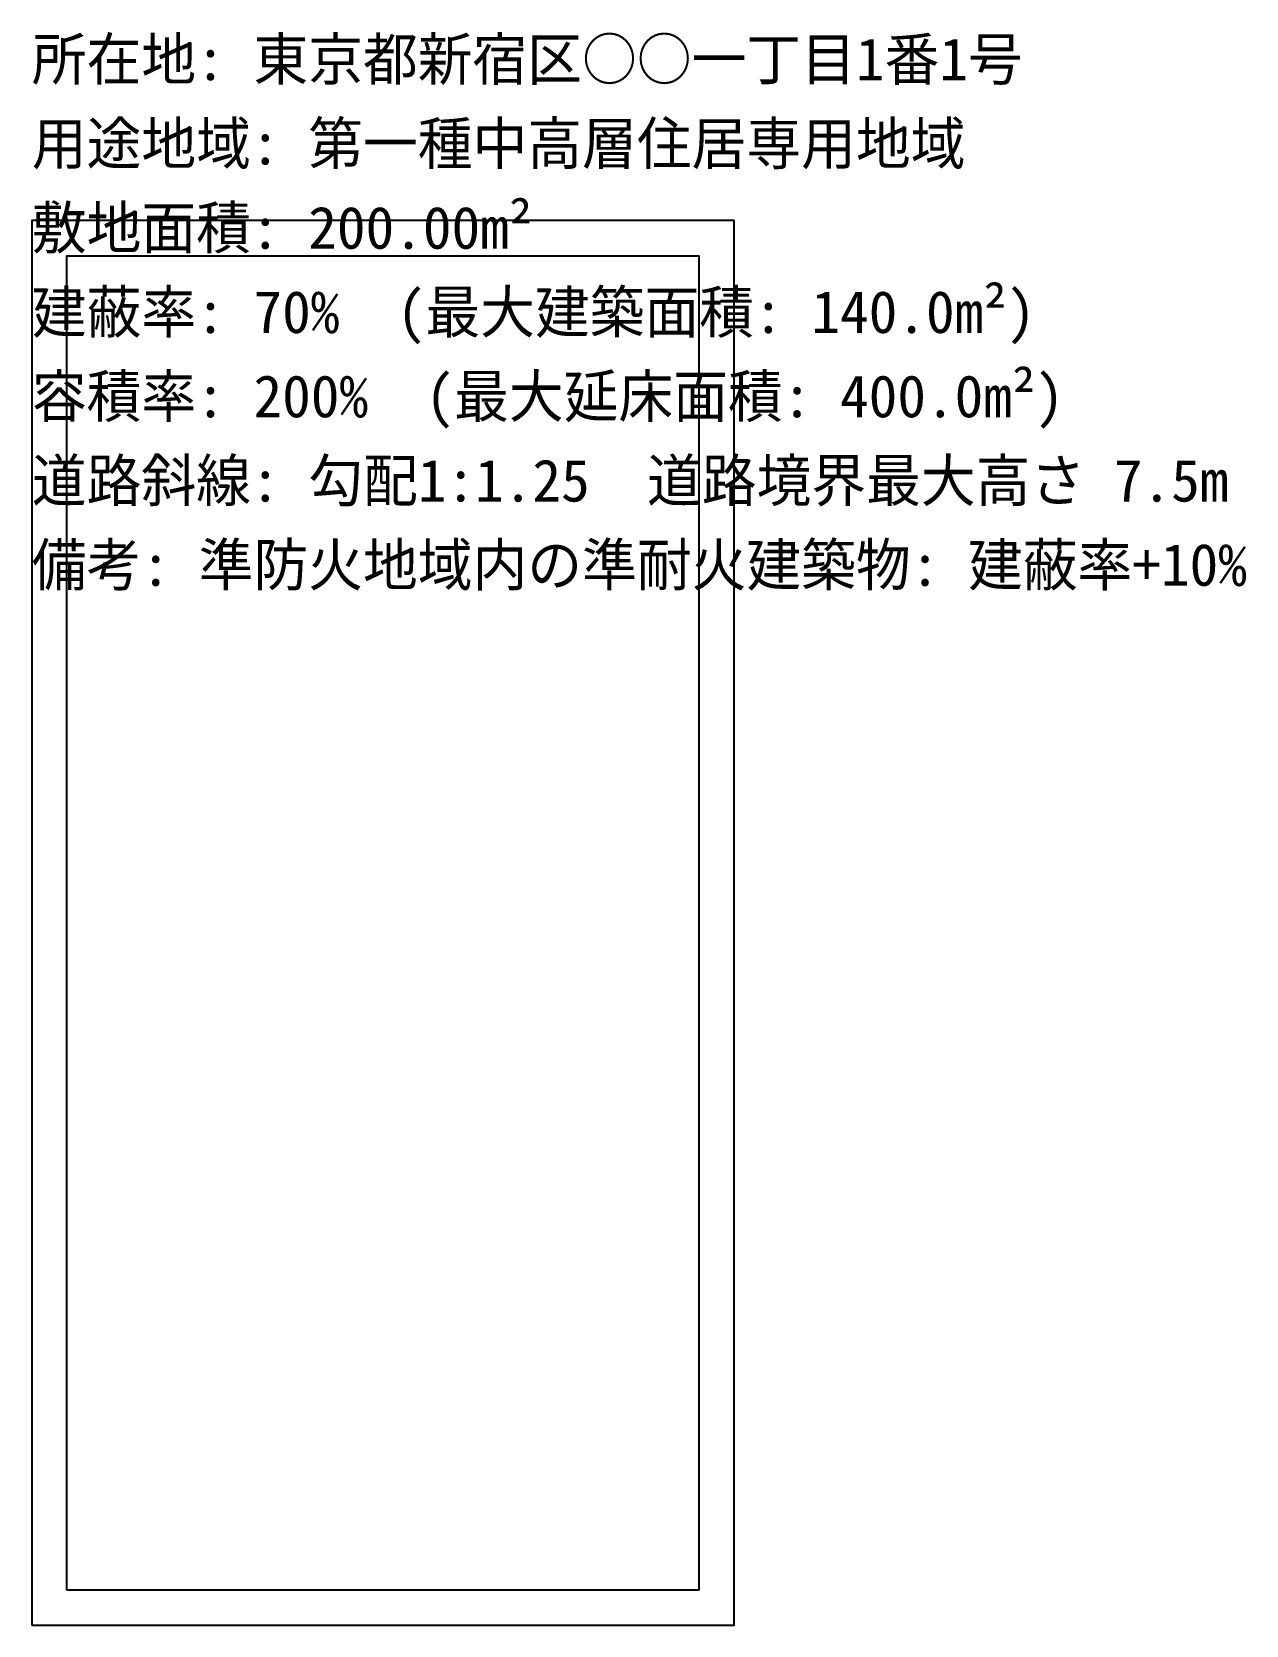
# Model space of a CAD drawing. Header units: millimetres. Extents: x 0 to 17.3, y 0 to 22.7.
import ezdxf

# ---------------------------------------------------------------- set-up
doc = ezdxf.new("R2010")
doc.units = ezdxf.units.MM
for name, color, linetype in [('テキスト', 7, 'Continuous'), ('建築可能範囲', 4, 'Continuous'), ('敷地境界', 7, 'Continuous')]:
    doc.layers.add(name, color=color, linetype=linetype)

msp = doc.modelspace()

# ---------------------------------------------------------------- linework, layer by layer
at = {"layer": '建築可能範囲'}
msp.add_lwpolyline([(0.5, 0.5), (0.5, 19.5), (9.5, 19.5), (9.5, 0.5), (0.5, 0.5)], close=True, dxfattribs=at)
at = {"layer": '敷地境界'}
msp.add_lwpolyline([(0, 0), (10, 0), (10, 20), (0, 20), (0, 0)], close=True, dxfattribs=at)

# ---------------------------------------------------------------- texts
at = {"layer": 'テキスト'}
for s, p in [('所在地: 東京都新宿区○○一丁目1番1号', (0, 22)), ('用途地域: 第一種中高層住居専用地域', (0, 20.8)), ('敷地面積: 200.00m²', (0, 19.6)), ('建蔽率: 70%  (最大建築面積: 140.0m²)', (0, 18.4)), ('容積率: 200%  (最大延床面積: 400.0m²)', (0, 17.2)), ('道路斜線: 勾配1:1.25  道路境界最大高さ 7.5m', (0, 16)), ('備考: 準防火地域内の準耐火建築物: 建蔽率+10%', (0, 14.8))]:
    msp.add_text(s, height=0.6, dxfattribs=at).set_placement(p)

doc.saveas('drawing.dxf')
